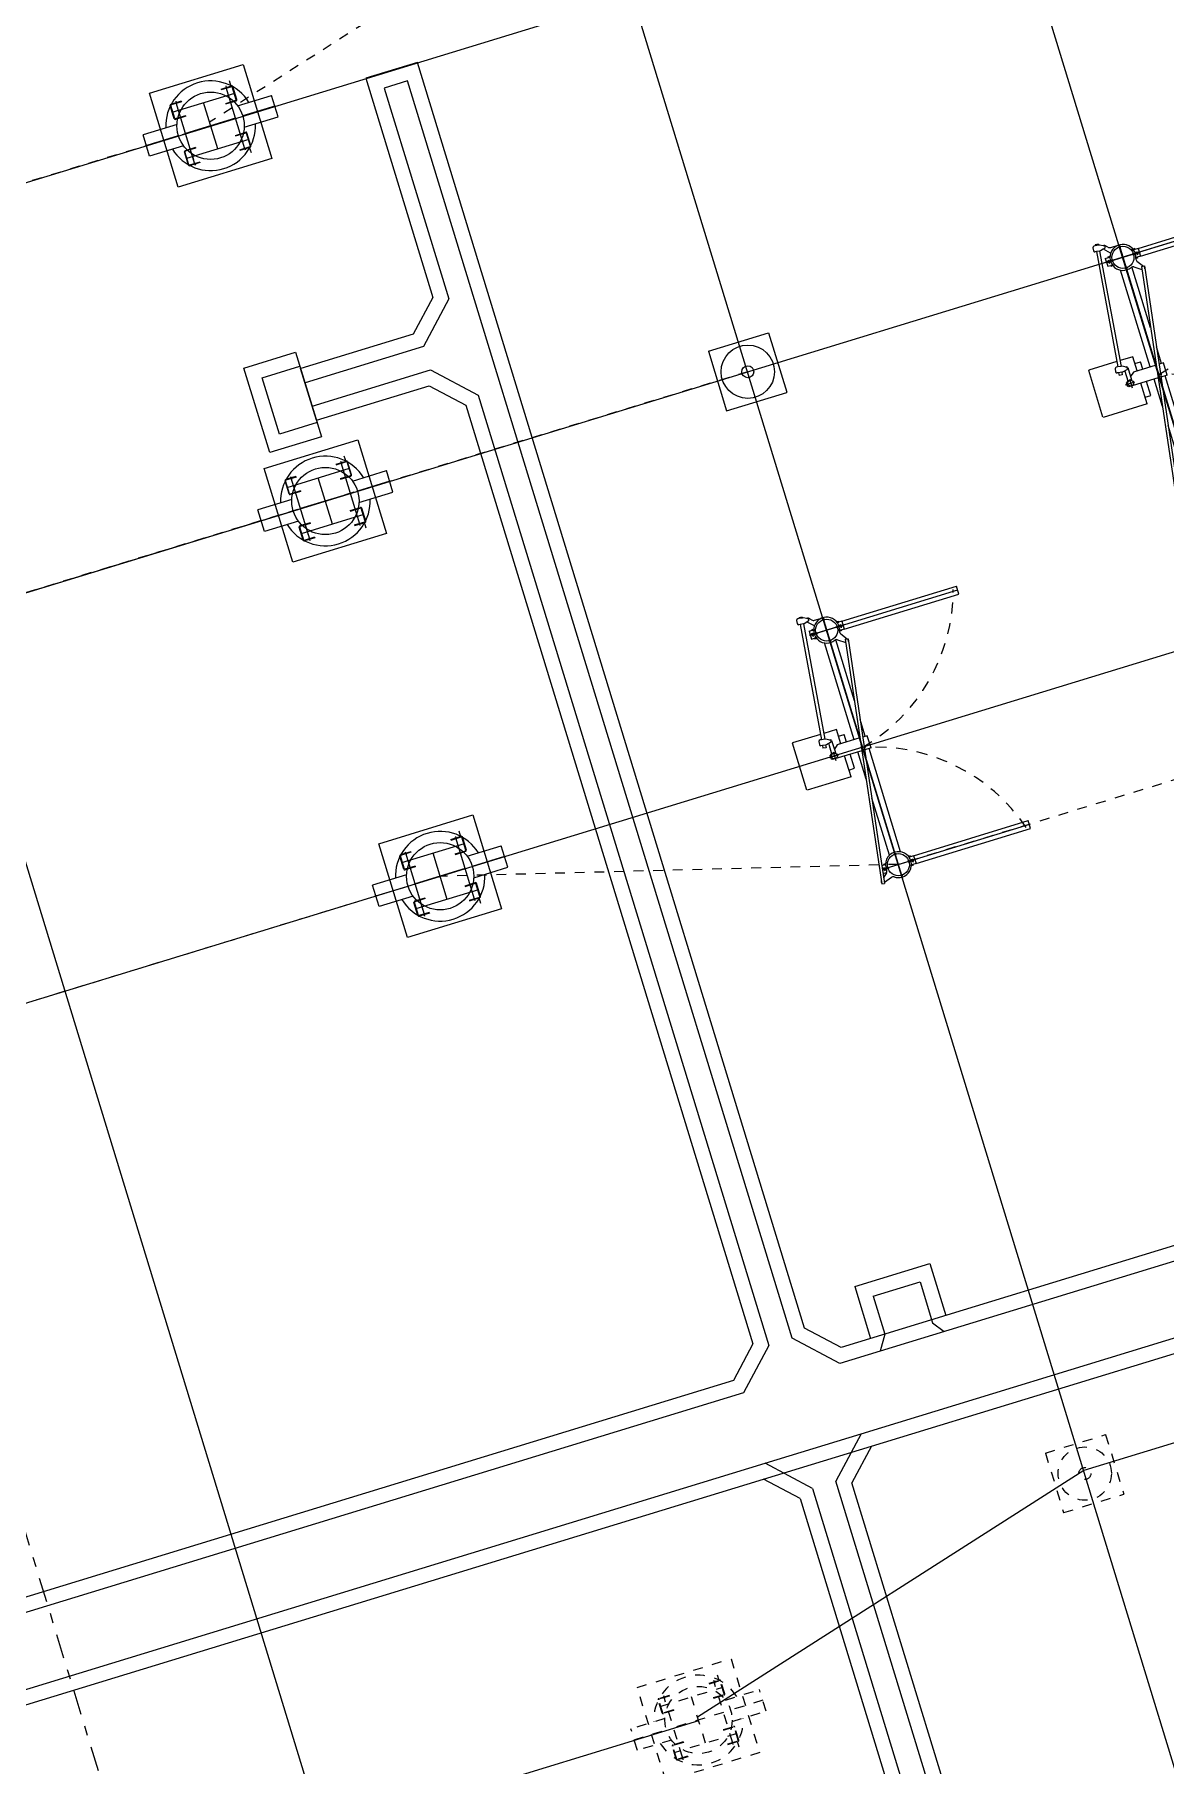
# Model space of a CAD drawing. Header units: metres. Extents: x 0 to 551036, y 0 to 1845929.
# Drawn here: x 547463.45 to 547474.98, y 1841894.57 to 1841912.22 of the extents above; entities that cross this region are included whole.
import ezdxf

# ---------------------------------------------------------------- set-up
doc = ezdxf.new("R2010")
doc.units = ezdxf.units.M
doc.header["$MEASUREMENT"] = 0
for name, pattern in [('02 Xref HH1 MBXD$0$HIDDEN', [0.375, 0.25, -0.125]), ('02 Xref KB1 MBTB$0$DASHDOT', [1, 0.5, -0.25, 0, -0.25]), ('02 Xref KB1 MBTB$0$DASHED2', [0.375, 0.25, -0.125]), ('02 Xref KB1 MBTB$0$HIDDEN', [0.375, 0.25, -0.125])]:
    doc.linetypes.add(name, pattern=pattern)
for name, color, linetype, lineweight in [('_0', 7, 'Continuous', 0), ('BD HH1 KEM TMB$0$cay', 7, 'Continuous', 0), ('BD HH1 KEM TMB$0$nha', 7, 'Continuous', 0), ('BD HH1 KEM TMB$0$ranhgioithucvat', 7, 'Continuous', 0), ('Level 51', 7, 'Continuous', 0), ('Level 56', 7, 'Continuous', 0), ('Level 58', 7, 'Continuous', 0), ('Level 62', 7, 'Continuous', 0)]:
    doc.layers.add(name, color=color, linetype=linetype, lineweight=lineweight)

# ---------------------------------------------------------------- blocks, each defined once
blk = doc.blocks.new('02 Xref KB1 MBTB$0$MCAT 220kV')
at = {"color": 0, "linetype": 'ByBlock', "lineweight": -2}
for p, q in [((5011895, 236710), (5011895, 236112)), ((5005395, 234618), (5005395, 236013)), ((5005395, 235316), (5012064, 235316)), ((5005455, 234618), (5005455, 236013)), ((5006591, 236112), (5005495, 236112)), ((5006591, 236053), (5005495, 236053)), ((5005973, 236172), (5005973, 236053)), ((5006063, 236272), (5006063, 235973)), ((5006063, 229579), (5006063, 236112)), ((5006152, 236172), (5006152, 236053)), ((5006591, 236112), (5006591, 236053)), ((5008730, 230376), (5008730, 235316)), ((5010869, 236112), (5011965, 236112)), ((5010869, 236112), (5010869, 236053)), ((5010869, 236053), (5011965, 236053)), ((5011307, 236172), (5011307, 236053)), ((5011397, 236272), (5011397, 235973)), ((5011397, 229579), (5011397, 236112)), ((5011487, 236172), (5011487, 236053)), ((5012004, 234618), (5012004, 236013)), ((5012064, 234618), (5012064, 236013)), ((5001873, 231703), (5001873, 233988)), ((5005497, 233988), (5001873, 233988)), ((5006591, 234579), (5005495, 234579)), ((5006591, 234519), (5005495, 234519)), ((5006591, 234579), (5006591, 234519)), ((5010869, 234579), (5011965, 234579)), ((5010869, 234579), (5010869, 234519)), ((5010869, 234519), (5011965, 234519)), ((5011962, 233988), (5015587, 233988)), ((5015587, 231703), (5015587, 233988)), ((5001873, 232846), (5005301, 232846)), ((5005497, 231703), (5001873, 231703)), ((5006591, 231172), (5005495, 231172)), ((5011397, 232846), (5006063, 232846)), ((5006591, 231172), (5006591, 231113)), ((5010869, 231172), (5011965, 231172)), ((5010869, 231172), (5010869, 231113)), ((5011962, 231703), (5015587, 231703)), ((5015587, 232846), (5012158, 232846)), ((5005395, 229678), (5005395, 231073)), ((5012064, 230376), (5005395, 230376)), ((5005455, 229678), (5005455, 231073)), ((5006591, 231113), (5005495, 231113)), ((5006591, 229639), (5005495, 229639)), ((5006591, 229579), (5005495, 229579)), ((5005973, 229519), (5005973, 229639)), ((5006063, 230017), (5006063, 230734)), ((5006063, 229420), (5006063, 229718)), ((5006152, 229519), (5006152, 229639)), ((5006591, 229639), (5006591, 229579)), ((5010869, 231113), (5011965, 231113)), ((5010869, 229639), (5011965, 229639)), ((5010869, 229639), (5010869, 229579)), ((5010869, 229579), (5011965, 229579)), ((5011307, 229519), (5011307, 229639)), ((5011397, 229420), (5011397, 229718)), ((5011487, 229519), (5011487, 229639)), ((5011895, 228981), (5011895, 229579)), ((5012004, 229678), (5012004, 231073)), ((5012064, 229678), (5012064, 231073)), ((5004757, 199238), (5004757, 208238)), ((5004757, 208238), (5010257, 208238)), ((5010257, 208238), (5010257, 199238)), ((5006257, 200738), (5006257, 206738)), ((5006257, 206738), (5010257, 206738)), ((5010257, 206738), (5010257, 200738)), ((5010257, 200988), (5010257, 206488)), ((5010257, 200738), (5006257, 200738)), ((5010257, 199238), (5004757, 199238)), ((5005395, 194618), (5005395, 196013)), ((5005455, 194618), (5005455, 196013)), ((5006591, 196112), (5005495, 196112)), ((5006591, 196053), (5005495, 196053)), ((5005973, 196172), (5005973, 196053)), ((5006063, 196272), (5006063, 195973)), ((5006063, 189579), (5006063, 196112)), ((5006152, 196172), (5006152, 196053)), ((5006591, 196112), (5006591, 196053)), ((5010869, 196112), (5011965, 196112)), ((5010869, 196112), (5010869, 196053)), ((5010869, 196053), (5011965, 196053)), ((5011307, 196172), (5011307, 196053)), ((5011397, 196272), (5011397, 195973)), ((5011397, 189579), (5011397, 196112)), ((5011487, 196172), (5011487, 196053)), ((5011895, 196710), (5011895, 196112)), ((5012004, 194618), (5012004, 196013)), ((5012064, 194618), (5012064, 196013)), ((5005395, 195316), (5012064, 195316)), ((5006591, 194579), (5005495, 194579)), ((5006591, 194519), (5005495, 194519)), ((5006591, 194579), (5006591, 194519)), ((5008730, 190376), (5008730, 195316)), ((5010869, 194579), (5011965, 194579)), ((5010869, 194579), (5010869, 194519)), ((5010869, 194519), (5011965, 194519)), ((5000097, 192829), (5005827, 192828)), ((5001873, 191703), (5001873, 193988)), ((5005497, 193988), (5001873, 193988)), ((5001873, 192846), (5005301, 192846)), ((5011397, 192846), (5006063, 192846)), ((5011962, 193988), (5015587, 193988)), ((5015587, 192846), (5012158, 192846)), ((5015587, 191703), (5015587, 193988)), ((5005497, 191703), (5001873, 191703)), ((5005395, 189678), (5005395, 191073)), ((5005455, 189678), (5005455, 191073)), ((5006591, 191172), (5005495, 191172)), ((5006591, 191113), (5005495, 191113)), ((5006063, 190017), (5006063, 190734)), ((5006591, 191172), (5006591, 191113)), ((5010869, 191172), (5011965, 191172)), ((5010869, 191172), (5010869, 191113)), ((5010869, 191113), (5011965, 191113)), ((5011962, 191703), (5015587, 191703)), ((5012004, 189678), (5012004, 191073)), ((5012064, 189678), (5012064, 191073)), ((5012064, 190376), (5005395, 190376)), ((5006591, 189639), (5005495, 189639)), ((5006591, 189579), (5005495, 189579)), ((5005973, 189519), (5005973, 189639)), ((5006063, 189420), (5006063, 189718)), ((5006152, 189519), (5006152, 189639)), ((5006591, 189639), (5006591, 189579)), ((5010869, 189639), (5011965, 189639)), ((5010869, 189639), (5010869, 189579)), ((5010869, 189579), (5011965, 189579)), ((5011307, 189519), (5011307, 189639)), ((5011397, 189420), (5011397, 189718)), ((5011487, 189519), (5011487, 189639)), ((5011895, 188981), (5011895, 189579)), ((5005395, 154618), (5005395, 156013)), ((5005395, 155316), (5012064, 155316)), ((5005455, 154618), (5005455, 156013)), ((5006591, 156112), (5005495, 156112)), ((5006591, 156053), (5005495, 156053)), ((5005973, 156172), (5005973, 156053)), ((5006063, 156272), (5006063, 155973)), ((5006063, 149579), (5006063, 156112)), ((5006152, 156172), (5006152, 156053)), ((5006591, 156112), (5006591, 156053)), ((5008730, 150376), (5008730, 155316)), ((5010869, 156112), (5011965, 156112)), ((5010869, 156112), (5010869, 156053)), ((5010869, 156053), (5011965, 156053)), ((5011307, 156172), (5011307, 156053)), ((5011397, 156272), (5011397, 155973)), ((5011397, 149579), (5011397, 156112)), ((5011487, 156172), (5011487, 156053)), ((5011895, 156710), (5011895, 156112)), ((5012004, 154618), (5012004, 156013)), ((5012064, 154618), (5012064, 156013)), ((5005497, 153988), (5001873, 153988)), ((5001873, 151703), (5001873, 153988)), ((5006591, 154579), (5005495, 154579)), ((5006591, 154519), (5005495, 154519)), ((5006591, 154579), (5006591, 154519)), ((5010869, 154579), (5011965, 154579)), ((5010869, 154579), (5010869, 154519)), ((5010869, 154519), (5011965, 154519)), ((5011962, 153988), (5015587, 153988)), ((5015587, 151703), (5015587, 153988)), ((5001873, 152846), (5005301, 152846)), ((5011397, 152846), (5006063, 152846)), ((5015587, 152846), (5012158, 152846)), ((5005497, 151703), (5001873, 151703)), ((5005395, 149678), (5005395, 151073)), ((5012064, 150376), (5005395, 150376)), ((5005455, 149678), (5005455, 151073)), ((5006591, 151172), (5005495, 151172)), ((5006591, 151113), (5005495, 151113)), ((5006063, 150017), (5006063, 150734)), ((5006591, 151172), (5006591, 151113)), ((5010869, 151172), (5011965, 151172)), ((5010869, 151172), (5010869, 151113)), ((5010869, 151113), (5011965, 151113)), ((5011962, 151703), (5015587, 151703)), ((5012004, 149678), (5012004, 151073)), ((5012064, 149678), (5012064, 151073)), ((5006591, 149639), (5005495, 149639)), ((5006591, 149579), (5005495, 149579)), ((5005973, 149519), (5005973, 149639)), ((5006063, 149420), (5006063, 149718)), ((5006152, 149519), (5006152, 149639)), ((5006591, 149639), (5006591, 149579)), ((5010869, 149639), (5011965, 149639)), ((5010869, 149639), (5010869, 149579)), ((5010869, 149579), (5011965, 149579)), ((5011307, 149519), (5011307, 149639)), ((5011397, 149420), (5011397, 149718)), ((5011487, 149519), (5011487, 149639)), ((5011895, 148981), (5011895, 149579))]:
    blk.add_line(p, q, dxfattribs=at)
at = {"color": 0, "linetype": 'ByBlock', "lineweight": -2, "flags": 128}
for points in [[(5013730, 237846), (5013730, 227846), (5003730, 227846), (5003730, 237846), (5013730, 237846)], [(5013730, 197846), (5013730, 187846), (5003730, 187846), (5003730, 197846), (5013730, 197846)], [(5013730, 157846), (5013730, 147846), (5003730, 147846), (5003730, 157846), (5013730, 157846)]]:
    blk.add_lwpolyline(points, close=True, dxfattribs=at)
at = {"color": 0, "linetype": 'ByBlock', "lineweight": -2}
for centre in [(5008730, 232846), (5008730, 192846), (5008730, 152846)]:
    blk.add_circle(centre, 3429, dxfattribs=at)
for centre, radius, start, end in [((5008730, 232846), 4571, 14.47751, 165.52249), ((5005495, 236013), 99.6, 90, 180), ((5005495, 236013), 39.8, 90, 180), ((5011965, 236013), 99.6, 0, 90), ((5011965, 236013), 39.8, 0, 90), ((5005495, 234618), 99.6, 180, 270), ((5005495, 234618), 39.8, 180, 270), ((5011965, 234618), 99.6, 270, 0), ((5011965, 234618), 39.8, 270, 0), ((5008730, 232846), 4571, 194.47751, 345.52249), ((5005495, 231073), 99.6, 90, 180), ((5011965, 231073), 99.6, 0, 90), ((5005495, 229678), 99.6, 180, 270), ((5005495, 231073), 39.8, 90, 180), ((5005495, 229678), 39.8, 180, 270), ((5011965, 231073), 39.8, 0, 90), ((5011965, 229678), 99.6, 270, 0), ((5011965, 229678), 39.8, 270, 0), ((5008730, 192846), 4571, 14.47751, 165.52249), ((5005495, 196013), 99.6, 90, 180), ((5005495, 196013), 39.8, 90, 180), ((5011965, 196013), 99.6, 0, 90), ((5011965, 196013), 39.8, 0, 90), ((5005495, 194618), 99.6, 180, 270), ((5005495, 194618), 39.8, 180, 270), ((5011965, 194618), 99.6, 270, 0), ((5011965, 194618), 39.8, 270, 0), ((5008730, 192846), 4571, 194.47751, 345.52249), ((5005495, 191073), 99.6, 90, 180), ((5005495, 191073), 39.8, 90, 180), ((5011965, 191073), 99.6, 0, 90), ((5011965, 191073), 39.8, 0, 90), ((5005495, 189678), 99.6, 180, 270), ((5005495, 189678), 39.8, 180, 270), ((5011965, 189678), 99.6, 270, 0), ((5011965, 189678), 39.8, 270, 0), ((5008730, 152846), 4571, 14.47751, 165.52249), ((5005495, 156013), 99.6, 90, 180), ((5005495, 156013), 39.8, 90, 180), ((5011965, 156013), 99.6, 0, 90), ((5011965, 156013), 39.8, 0, 90), ((5005495, 154618), 99.6, 180, 270), ((5005495, 154618), 39.8, 180, 270), ((5011965, 154618), 99.6, 270, 0), ((5011965, 154618), 39.8, 270, 0), ((5008730, 152846), 4571, 194.47751, 345.52249), ((5005495, 151073), 99.6, 90, 180), ((5005495, 151073), 39.8, 90, 180), ((5011965, 151073), 99.6, 0, 90), ((5011965, 151073), 39.8, 0, 90), ((5005495, 149678), 99.6, 180, 270), ((5005495, 149678), 39.8, 180, 270), ((5011965, 149678), 99.6, 270, 0), ((5011965, 149678), 39.8, 270, 0)]:
    blk.add_arc(centre, radius, start, end, dxfattribs=at)
blk = doc.blocks.new('02 Xref KB1 MBTB$0$DS 1P2ES 220')
at = {"color": 0, "linetype": 'ByBlock', "lineweight": -2}
for p, q in [((-227849, 261542), (-240065, 261542)), ((-240065, 261542), (-240065, 260702)), ((-240065, 261122), (-224397, 261122)), ((-228043, 261122), (-224397, 261122)), ((-227849, 261542), (-227507, 261542)), ((-227849, 260702), (-227849, 261542)), ((-227599, 260942), (-227599, 261327)), ((-227599, 260942), (-227599, 261327)), ((-227507, 261522), (-227507, 261622)), ((-227507, 261622), (-227326, 261622)), ((-227507, 261522), (-227362, 261522)), ((-226099, 234771), (-226099, 262603)), ((-225032, 262149), (-224209, 262450)), ((-224741, 258906), (-224197, 262532)), ((-224349, 261542), (-224700, 261542)), ((-224684, 261557), (-224293, 261895)), ((-224599, 260942), (-224599, 261327)), ((-224599, 260942), (-224599, 261327)), ((-224599, 260942), (-224599, 261327)), ((-224391, 261542), (-224441, 261542)), ((-224437, 258906), (-223900, 262488)), ((-223900, 262488), (-224197, 262532)), ((-227849, 260702), (-240065, 260702)), ((-227849, 260702), (-227507, 260702)), ((-227507, 260722), (-227507, 260622)), ((-227507, 260722), (-227362, 260722)), ((-227507, 260622), (-227326, 260622)), ((-226699, 259941), (-226699, 248922)), ((-225499, 259941), (-225499, 253851)), ((-224691, 260622), (-224872, 260622)), ((-224691, 260722), (-224836, 260722)), ((-224691, 260722), (-224691, 260622)), ((-224471, 260702), (-224691, 260702)), ((-227935, 237605), (-224741, 258906)), ((-227638, 237560), (-224437, 258906)), ((-225499, 251828), (-225499, 248922)), ((-224102, 251142), (-224102, 248922)), ((-224102, 251142), (-219410, 251142)), ((-219389, 251112), (-219389, 246132)), ((-226914, 248922), (-226238, 248922)), ((-226914, 248922), (-226914, 247622)), ((-225935, 248922), (-222814, 248922)), ((-224102, 250422), (-224699, 250422)), ((-224699, 250422), (-224699, 248922)), ((-223099, 248191), (-223099, 249106)), ((-222814, 248922), (-222714, 248822)), ((-222714, 248822), (-222714, 248446)), ((-226914, 247622), (-226433, 247622)), ((-226699, 247622), (-226699, 245848)), ((-226699, 247622), (-226699, 245848)), ((-226130, 247622), (-223696, 247622)), ((-225499, 247622), (-225499, 237303)), ((-224699, 247622), (-224699, 246822)), ((-224102, 247622), (-224102, 246102)), ((-223696, 247622), (-223299, 247956)), ((-222541, 248622), (-223550, 248622)), ((-223299, 247012), (-223299, 248322)), ((-223299, 248322), (-222899, 248322)), ((-223299, 247012), (-223199, 246912)), ((-223128, 247200), (-222651, 247303)), ((-222899, 248291), (-222714, 248446)), ((-222899, 247285), (-222899, 248322)), ((-222651, 247303), (-222569, 247292)), ((-222572, 247292), (-222534, 247563)), ((-222569, 247292), (-222238, 247245)), ((-222534, 247563), (-222197, 247516)), ((-222238, 247245), (-222096, 247225)), ((-222235, 247245), (-222197, 247516)), ((-222022, 246750), (-221977, 247067)), ((-224102, 246822), (-224699, 246822)), ((-224102, 246102), (-222738, 246102)), ((-224019, 234811), (-222670, 246700)), ((-223681, 234774), (-222333, 246652)), ((-223100, 246912), (-223199, 246912)), ((-223165, 246940), (-222735, 246709)), ((-222735, 246709), (-222653, 246697)), ((-222653, 246697), (-222321, 246651)), ((-222396, 246102), (-219409, 246102)), ((-222321, 246651), (-222180, 246631)), ((-219409, 246102), (-219409, 246112)), ((-226699, 243825), (-226699, 237330)), ((-227849, 236542), (-240065, 236542)), ((-240065, 236542), (-240065, 235702)), ((-227638, 237560), (-227935, 237605)), ((-227849, 236542), (-227507, 236542)), ((-227849, 235702), (-227849, 236542)), ((-227360, 236897), (-227838, 237590)), ((-226874, 237383), (-227591, 237878)), ((-227507, 236622), (-227326, 236622)), ((-227507, 236522), (-227507, 236622)), ((-227507, 236522), (-227507, 236622)), ((-227507, 236522), (-227362, 236522)), ((-224691, 236622), (-224872, 236622)), ((-224691, 236522), (-224836, 236522)), ((-224691, 236522), (-224691, 236622)), ((-224691, 236522), (-224691, 236622)), ((-224349, 236542), (-224691, 236542)), ((-224349, 235702), (-224349, 236542)), ((-240065, 236122), (-224397, 236122)), ((-227849, 235702), (-240065, 235702)), ((-227950, 236122), (-224243, 236122)), ((-227849, 235702), (-227507, 235702)), ((-227599, 235942), (-227599, 236327)), ((-227599, 235942), (-227599, 236327)), ((-227507, 235722), (-227362, 235722)), ((-227507, 235722), (-227507, 235622)), ((-227507, 235622), (-227326, 235622)), ((-225222, 234797), (-226099, 234797)), ((-225031, 235337), (-224446, 234752)), ((-224940, 234680), (-224685, 234425)), ((-224691, 235622), (-224872, 235622)), ((-224691, 235722), (-224836, 235722)), ((-224691, 235722), (-224691, 235622)), ((-224349, 235702), (-224691, 235702)), ((-224599, 235942), (-224599, 236327)), ((-224599, 235942), (-224599, 236327)), ((-224599, 235942), (-224599, 236327)), ((-224577, 234702), (-224400, 234746)), ((-224400, 234746), (-224103, 234820)), ((-224103, 234820), (-224021, 234811)), ((-224021, 234811), (-223688, 234775)), ((-223688, 234775), (-223546, 234760)), ((-224605, 234441), (-224515, 234396)), ((-224515, 234396), (-224168, 234224)), ((-224166, 234226), (-224084, 234217)), ((-224099, 234116), (-224088, 234215)), ((-224099, 234116), (-223761, 234079)), ((-224086, 234215), (-223753, 234179)), ((-223761, 234079), (-223750, 234178)), ((-223753, 234179), (-223611, 234163)), ((-223457, 234287), (-223422, 234605))]:
    blk.add_line(p, q, dxfattribs=at)
for centre, radius in [((-227599, 261122), 120), ((-227224, 261122), 90), ((-226099, 261122), 1125), ((-226099, 262247), 90), ((-224974, 261122), 90), ((-224599, 261122), 120), ((-226099, 259997), 90), ((-223099, 248622), 300), ((-226099, 236122), 1125), ((-226099, 237247), 90), ((-227599, 236122), 120), ((-227224, 236122), 90), ((-226099, 234997), 90), ((-224974, 236122), 90), ((-224599, 236122), 120)]:
    blk.add_circle(centre, radius, dxfattribs=at)
at = {"color": 2, "linetype": '02 Xref KB1 MBTB$0$HIDDEN', "lineweight": 13, "ltscale": 4500}
for centre, start, end in [((-221891, 266706), 196.86865, 256.90201), ((-221891, 230538), 103.09799, 163.13135)]:
    blk.add_arc(centre, 18567, start, end, dxfattribs=at)
at = {"color": 0, "linetype": 'ByBlock', "lineweight": -2}
for centre, radius, start, end in [((-226099, 261122), 1325, 90, 270), ((-226099, 261122), 1325, 53.63923, 90), ((-226099, 261122), 1325, 270, 7.36086), ((-225135, 262431), 300, 233.63923, 290.12962), ((-224487, 261330), 300, 130.87037, 187.36086), ((-224078, 262312), 175, 320.46972, 22.47385), ((-223099, 247063), 140, 102.19868, 241.80427), ((-222116, 247086), 140, 352.00153, 82.00153), ((-222160, 246770), 140, 262.00153, 352.00153), ((-219409, 246132), 20, 270, 0), ((-227757, 237780), 175, 140.46836, 202.47454), ((-226099, 236122), 1325, 158.13913, 111.86077), ((-227607, 236727), 300, 338.13913, 34.62962), ((-226704, 237630), 300, 235.37038, 291.86077), ((-225222, 234397), 400, 45.00005, 90.00005), ((-224543, 234566), 140, 103.99682, 243.60241), ((-223562, 234621), 140, 353.79968, 83.79968), ((-224579, 234531), 150, 224.99996, 300.42774), ((-223596, 234302), 140, 263.79968, 353.79968)]:
    blk.add_arc(centre, radius, start, end, dxfattribs=at)
blk = doc.blocks.new('02 Xref KB1 MBTB$0$PI 220kV')
at = {"color": 0, "linetype": 'ByBlock', "lineweight": -2}
for p, q in [((4795497, 235925), (4795503, 235931)), ((4795497, 235925), (4795497, 229588)), ((4795503, 235931), (4801911, 235931)), ((4801911, 235931), (4801917, 235925)), ((4801917, 235925), (4801917, 229588)), ((4795497, 229588), (4795503, 229581)), ((4795503, 229581), (4801911, 229581)), ((4801911, 229581), (4801917, 229588))]:
    blk.add_line(p, q, dxfattribs=at)
for radius in [2718, 611]:
    blk.add_circle((4798728, 232756), radius, dxfattribs=at)
blk = doc.blocks.new('BAR')
at = {"color": 1, "lineweight": 13, "elevation": 0, "flags": 128}
blk.add_lwpolyline([(470460, 2696384), (926265, 2696383)], dxfattribs=at)
at = {"color": 3, "lineweight": 13, "elevation": 0, "flags": 128}
blk.add_lwpolyline([(470460, 2656389), (926264, 2656389)], dxfattribs=at)
blk = doc.blocks.new('PL')
at = {"color": 251, "linetype": '02 Xref KB1 MBTB$0$HIDDEN', "lineweight": -2, "ltscale": 2000}
for p, q in [((567263, 2918231, 0), (569549, 2918231, 0)), ((567263, 2914606, 0), (567263, 2918231, 0)), ((568406, 2918231, 0), (568406, 2914802, 0)), ((569549, 2914606, 0), (569549, 2918231, 0)), ((565239, 2914708, 0), (566633, 2914708, 0)), ((565936, 2908039, 0), (565936, 2914708, 0)), ((570179, 2914708, 0), (571573, 2914708, 0)), ((570876, 2914708, 0), (570876, 2908039, 0)), ((564980, 2914041, 0), (565279, 2914041, 0)), ((565080, 2914130, 0), (565199, 2914130, 0)), ((565080, 2913951, 0), (565199, 2913951, 0)), ((565139, 2913513, 0), (565139, 2914608, 0)), ((565139, 2914041, 0), (571673, 2914041, 0)), ((565199, 2913513, 0), (565139, 2913513, 0)), ((565199, 2913513, 0), (565199, 2914608, 0)), ((565239, 2914648, 0), (566633, 2914648, 0)), ((565578, 2914041, 0), (566295, 2914041, 0)), ((566673, 2913513, 0), (566673, 2914608, 0)), ((566733, 2913513, 0), (566673, 2913513, 0)), ((566733, 2913513, 0), (566733, 2914608, 0)), ((568406, 2908707, 0), (568406, 2914041, 0)), ((570079, 2913513, 0), (570079, 2914608, 0)), ((570139, 2913513, 0), (570079, 2913513, 0)), ((570139, 2913513, 0), (570139, 2914608, 0)), ((570179, 2914648, 0), (571573, 2914648, 0)), ((571832, 2914041, 0), (571533, 2914041, 0)), ((571613, 2913513, 0), (571613, 2914608, 0)), ((571733, 2914130, 0), (571613, 2914130, 0)), ((571733, 2913951, 0), (571613, 2913951, 0)), ((571673, 2913513, 0), (571613, 2913513, 0)), ((571673, 2913513, 0), (571673, 2914608, 0)), ((565936, 2911374, 0), (570876, 2911374, 0)), ((564542, 2908209, 0), (565139, 2908209, 0)), ((564980, 2908707, 0), (565279, 2908707, 0)), ((565080, 2908796, 0), (565199, 2908796, 0)), ((565080, 2908617, 0), (565199, 2908617, 0)), ((565139, 2909234, 0), (565139, 2908139, 0)), ((565199, 2909234, 0), (565139, 2909234, 0)), ((565139, 2908707, 0), (571673, 2908707, 0)), ((565199, 2909234, 0), (565199, 2908139, 0)), ((565239, 2908099, 0), (566633, 2908099, 0)), ((565239, 2908039, 0), (566633, 2908039, 0)), ((566673, 2909234, 0), (566673, 2908139, 0)), ((566733, 2909234, 0), (566673, 2909234, 0)), ((566733, 2909234, 0), (566733, 2908139, 0)), ((567263, 2908141, 0), (567263, 2904517, 0)), ((568406, 2904517, 0), (568406, 2907945, 0)), ((569549, 2908141, 0), (569549, 2904517, 0)), ((570079, 2909234, 0), (570079, 2908139, 0)), ((570139, 2909234, 0), (570079, 2909234, 0)), ((570139, 2909234, 0), (570139, 2908139, 0)), ((570179, 2908099, 0), (571573, 2908099, 0)), ((570179, 2908039, 0), (571573, 2908039, 0)), ((571832, 2908707, 0), (571533, 2908707, 0)), ((571613, 2909234, 0), (571613, 2908139, 0)), ((571673, 2909234, 0), (571613, 2909234, 0)), ((571733, 2908796, 0), (571613, 2908796, 0)), ((571733, 2908617, 0), (571613, 2908617, 0)), ((571673, 2909234, 0), (571673, 2908139, 0)), ((572270, 2908209, 0), (571673, 2908209, 0)), ((567263, 2904517, 0), (569549, 2904517, 0)), ((577735, 2869587, 0), (577728, 2869580, 0)), ((577728, 2869580, 0), (577728, 2863173, 0)), ((584072, 2869587, 0), (577735, 2869587, 0)), ((584072, 2869587, 0), (584078, 2869580, 0)), ((584078, 2869580, 0), (584078, 2863173, 0)), ((577728, 2863173, 0), (577735, 2863166, 0)), ((584072, 2863166, 0), (577735, 2863166, 0)), ((584078, 2863173, 0), (584072, 2863166, 0))]:
    blk.add_line(p, q, dxfattribs=at)
at = {"color": 251, "linetype": '02 Xref KB1 MBTB$0$HIDDEN', "lineweight": -2, "ltscale": 2000, "elevation": 0}
blk.add_lwpolyline([(573406, 2906374), (563406, 2906374), (563406, 2916374), (573406, 2916374), (573406, 2906374)], close=True, dxfattribs=at)
at = {"color": 251, "linetype": '02 Xref KB1 MBTB$0$HIDDEN', "lineweight": -2, "ltscale": 2000}
for centre, radius in [((568406, 2911374, 0), 3429), ((580903, 2866356, 0), 2718), ((580903, 2866356, 0), 611)]:
    blk.add_circle(centre, radius, dxfattribs=at)
for centre, radius, start, end in [((568406, 2911374, 0), 4571, 104.47751, 255.52249), ((565239, 2914608, 0), 99.6, 90, 180), ((566633, 2914608, 0), 99.6, 0, 90), ((568406, 2911374, 0), 4571, 284.47751, 75.52249), ((570179, 2914608, 0), 99.6, 90, 180), ((571573, 2914608, 0), 99.6, 0, 90), ((565239, 2914608, 0), 39.8, 90, 180), ((566633, 2914608, 0), 39.8, 0, 90), ((570179, 2914608, 0), 39.8, 90, 180), ((571573, 2914608, 0), 39.8, 0, 90), ((565239, 2908139, 0), 99.6, 180, 270), ((565239, 2908139, 0), 39.8, 180, 270), ((566633, 2908139, 0), 99.6, 270, 0), ((566633, 2908139, 0), 39.8, 270, 0), ((570179, 2908139, 0), 99.6, 180, 270), ((570179, 2908139, 0), 39.8, 180, 270), ((571573, 2908139, 0), 99.6, 270, 0), ((571573, 2908139, 0), 39.8, 270, 0)]:
    blk.add_arc(centre, radius, start, end, dxfattribs=at)
blk = doc.blocks.new('jx')
at = {"color": 1, "lineweight": 13, "elevation": 0, "flags": 128}
blk.add_lwpolyline([(658355, 3104299), (658356, 2768493)], dxfattribs=at)
at = {"color": 3, "lineweight": 13, "elevation": 0, "flags": 128}
blk.add_lwpolyline([(698356, 3104299), (698354, 2768493)], dxfattribs=at)
at = {"color": 2, "lineweight": 13, "elevation": 0, "flags": 128}
blk.add_lwpolyline([(738349, 3104299), (738349, 2768493)], dxfattribs=at)
blk = doc.blocks.new('Substation')
at = {"linetype": '02 Xref HH1 MBXD$0$HIDDEN', "elevation": 0}
for points in [[(3138794.324, 2124138.754), (3138794.324, 2124421.246)], [(3138754.327, 2124316.246), (3138754.324, 2124288.777), (3138754.324, 2124183.794)], [(3138794.327, 2124316.246), (3138794.324, 2124288.777), (3138794.324, 2124183.794)], [(3138834.327, 2124316.246), (3138834.324, 2124288.777), (3138834.324, 2124183.794)], [(3138754.346, 2123996.243), (3138741.816, 2124033.786), (3138741.809, 2124098.694), (3138741.809, 2124138.769), (3138754.324, 2124183.794)], [(3138834.685, 2123996.243), (3138847.215, 2124033.786), (3138847.221, 2124098.694), (3138847.221, 2124138.769), (3138834.706, 2124183.794)]]:
    blk.add_lwpolyline(points, dxfattribs=at)
at = {"color": 251, "linetype": '02 Xref KB1 MBTB$0$DASHED2', "ltscale": 2000, "elevation": 0}
for points in [[(3138664.298, 2124183.787), (3138664.298, 2124398.783)], [(3138664.658, 2123996.237), (3138677.188, 2124033.779), (3138677.195, 2124098.688), (3138677.195, 2124138.763), (3138664.68, 2124183.787)]]:
    blk.add_lwpolyline(points, dxfattribs=at)
at = {"layer": 'BD HH1 KEM TMB$0$cay', "linetype": 'ByBlock', "lineweight": 13}
blk.add_line((3138589.324, 2124223.794, 0), (3139509.324, 2124223.794, 0), dxfattribs=at)
at = {"layer": 'BD HH1 KEM TMB$0$nha', "lineweight": 13}
for p, q in [((3138682.914, 2124167.244, 0), (3138685.914, 2124170.244, 0)), ((3138683.536, 2124165.744, 0), (3138687.414, 2124169.623, 0)), ((3138682.914, 2124167.244, 0), (3138640.968, 2124167.244, 0)), ((3138683.536, 2124165.744, 0), (3138640.347, 2124165.744, 0)), ((3138585.823, 2124163.244, 0), (3138683.536, 2124163.244, 0)), ((3138687.414, 2124159.365, 0), (3138683.536, 2124163.244, 0)), ((3138584.323, 2124161.744, 0), (3138682.914, 2124161.744, 0)), ((3138685.914, 2124158.744, 0), (3138682.914, 2124161.744, 0))]:
    blk.add_line(p, q, dxfattribs=at)
at = {"layer": 'BD HH1 KEM TMB$0$ranhgioithucvat', "lineweight": 13}
for p, q in [((3138696.414, 2124154.107, 0), (3138694.914, 2124155.046, 0)), ((3138700.464, 2124154.107, 0), (3138696.414, 2124154.107, 0)), ((3138700.464, 2124154.107, 0), (3138700.464, 2124149.107, 0)), ((3138696.113, 2124149.107, 0), (3138694.914, 2124148.218, 0)), ((3138700.464, 2124149.107, 0), (3138696.113, 2124149.107, 0))]:
    blk.add_line(p, q, dxfattribs=at)
at = {"layer": 'Level 51', "lineweight": 13}
for p, q in [((3138701.964, 2124155.607, 0), (3138696.414, 2124155.607, 0)), ((3138701.964, 2124155.607, 0), (3138701.964, 2124147.607, 0)), ((3138701.964, 2124147.607, 0), (3138696.414, 2124147.607, 0))]:
    blk.add_line(p, q, dxfattribs=at)
at = {"layer": 'Level 58', "color": 4, "linetype": '02 Xref KB1 MBTB$0$DASHDOT', "ltscale": 5}
blk.add_line((3138479.324, 2124243.794, 0), (3139619.324, 2124243.794, 0), dxfattribs=at)
at = {"layer": 'Level 62', "lineweight": 13}
for p, q in [((3138685.914, 2124293.001, 0), (3138685.914, 2124170.244, 0)), ((3138687.414, 2124293.623, 0), (3138687.414, 2124169.623, 0)), ((3138694.914, 2124169.623, 0), (3138694.914, 2124293.623, 0)), ((3138696.414, 2124170.244, 0), (3138696.414, 2124293.001, 0)), ((3138802.465, 2124182.244, 0), (3138802.465, 2124170.244, 0)), ((3138803.965, 2124182.244, 0), (3138803.965, 2124169.623, 0)), ((3138806.465, 2124169.623, 0), (3138806.465, 2124182.244, 0)), ((3138807.965, 2124170.244, 0), (3138807.965, 2124182.244, 0)), ((3138685.914, 2124170.244, 0), (3138685.914, 2124158.744, 0)), ((3138687.414, 2124169.623, 0), (3138687.414, 2124159.365, 0)), ((3138698.793, 2124165.744, 0), (3138694.914, 2124169.623, 0)), ((3138699.414, 2124167.244, 0), (3138696.414, 2124170.244, 0)), ((3138802.465, 2124170.244, 0), (3138799.465, 2124167.244, 0)), ((3138803.965, 2124169.623, 0), (3138800.086, 2124165.744, 0)), ((3138810.344, 2124165.744, 0), (3138806.465, 2124169.623, 0)), ((3138810.965, 2124167.244, 0), (3138807.965, 2124170.244, 0)), ((3138799.467, 2124167.244, 0), (3138699.414, 2124167.244, 0)), ((3138834.324, 2124167.244, 0), (3138810.967, 2124167.244, 0)), ((3138834.324, 2124161.744, 0), (3138834.324, 2124167.244, 0)), ((3138800.088, 2124165.744, 0), (3138698.793, 2124165.744, 0)), ((3138832.824, 2124165.744, 0), (3138810.345, 2124165.744, 0)), ((3138832.824, 2124163.244, 0), (3138832.824, 2124165.744, 0)), ((3138694.914, 2124159.365, 0), (3138698.793, 2124163.244, 0)), ((3138698.793, 2124163.244, 0), (3138832.824, 2124163.244, 0)), ((3138696.414, 2124158.744, 0), (3138699.414, 2124161.744, 0)), ((3138699.414, 2124161.744, 0), (3138834.324, 2124161.744, 0)), ((3138687.414, 2124159.365, 0), (3138687.414, 2124115.012, 0)), ((3138694.914, 2124080.957, 0), (3138694.914, 2124159.365, 0)), ((3138685.914, 2124158.744, 0), (3138685.914, 2124115.634, 0)), ((3138696.414, 2124081.578, 0), (3138696.414, 2124158.744, 0))]:
    blk.add_line(p, q, dxfattribs=at)
at = {"xscale": 0.001, "yscale": 0.001, "zscale": 0.001}
for name, p in [('PL', (3138095.963, 2121272.398, 0)), ('BAR', (3138095.963, 2121442.398, 0))]:
    blk.add_blockref(name, p, dxfattribs=at)
at = {"linetype": '02 Xref HH1 MBXD$0$HIDDEN', "xscale": 0.001, "yscale": 0.001, "zscale": 0.001}
blk.add_blockref('jx', (3138095.963, 2121272.398, 0), dxfattribs=at)
at = {"linetype": 'ByBlock', "lineweight": -2, "xscale": 0.001, "yscale": 0.001, "zscale": 0.001, "rotation": 270}
for name, p in [('02 Xref KB1 MBTB$0$MCAT 220kV', (3138601.479, 2129192.524, 0)), ('02 Xref KB1 MBTB$0$PI 220kV', (3138561.568, 2128937.482, 0))]:
    blk.add_blockref(name, p, dxfattribs=at)
at = {"layer": 'Level 56', "linetype": 'ByBlock', "lineweight": -2, "xscale": 0.001, "yscale": 0.001, "zscale": 0.001, "rotation": 90}
for p in [(3139002.904, 2124364.868, 0), (3139030.406, 2124324.865, 0)]:
    blk.add_blockref('02 Xref KB1 MBTB$0$DS 1P2ES 220', p, dxfattribs=at)

msp = doc.modelspace()

# ---------------------------------------------------------------- block references
at = {"layer": '_0', "xscale": 0.1, "yscale": 0.1, "zscale": 0.1, "rotation": 107.0123114188912}
msp.add_blockref('Substation', (842423.72785, 1603911.5666), dxfattribs=at)

doc.saveas('drawing.dxf')
